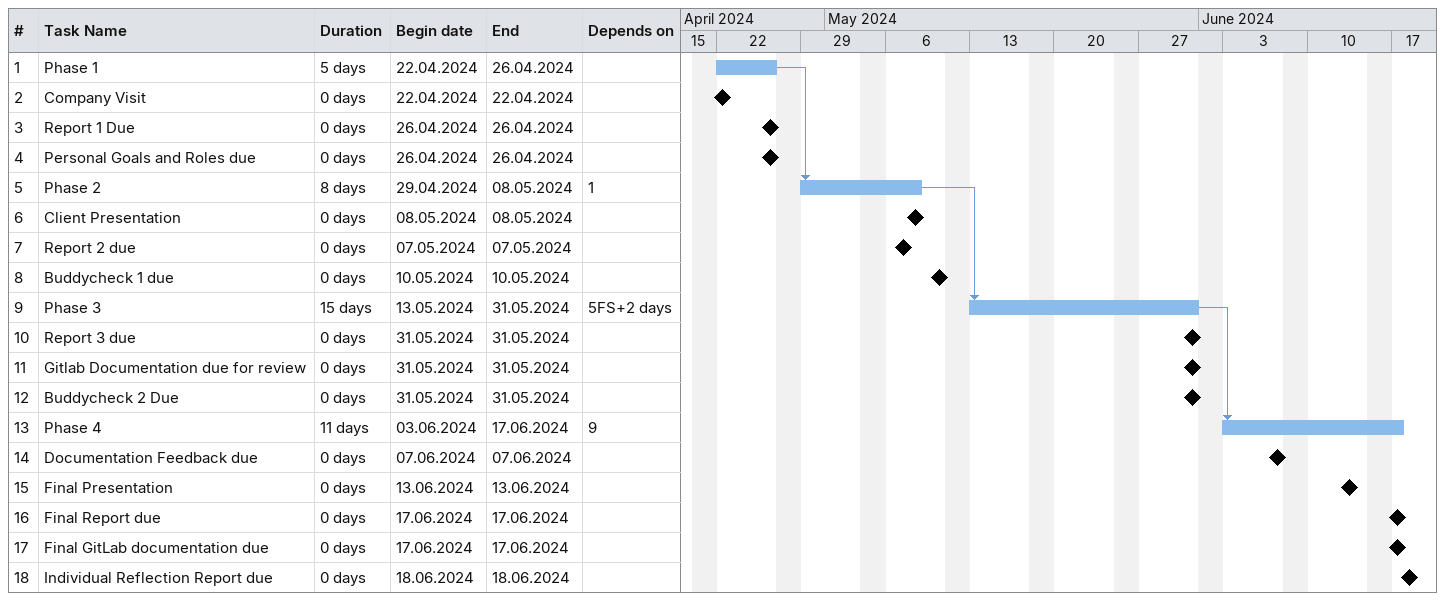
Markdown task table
| ID | Task | Duration | Start | Finish | Predecessors |
|---|---|---|---|---|---|
| 1 | Phase 1 | 5d | 2024-04-22 | 2024-04-26 |  |
| 2 | Company Visit | 0d | 2024-04-22 | 2024-04-22 |  |
| 3 | Report 1 Due | 0d | 2024-04-26 | 2024-04-26 |  |
| 4 | Personal Goals and Roles due | 0d | 2024-04-26 | 2024-04-26 |  |
| 5 | Phase 2 | 8d | 2024-04-29 | 2024-05-08 | 1 |
| 6 | Client Presentation | 0d | 2024-05-08 | 2024-05-08 |  |
| 7 | Report 2 due | 0d | 2024-05-07 | 2024-05-07 |  |
| 8 | Buddycheck 1 due | 0d | 2024-05-10 | 2024-05-10 |  |
| 9 | Phase 3 | 15d | 2024-05-13 | 2024-05-31 | 5FS+2d |
| 10 | Report 3 due | 0d | 2024-05-31 | 2024-05-31 |  |
| 11 | Gitlab Documentation due for review | 0d | 2024-05-31 | 2024-05-31 |  |
| 12 | Buddycheck 2 Due | 0d | 2024-05-31 | 2024-05-31 |  |
| 13 | Phase 4 | 11d | 2024-06-03 | 2024-06-17 | 9 |
| 14 | Documentation Feedback due | 0d | 2024-06-07 | 2024-06-07 |  |
| 15 | Final Presentation | 0d | 2024-06-13 | 2024-06-13 |  |
| 16 | Final Report due | 0d | 2024-06-17 | 2024-06-17 |  |
| 17 | Final GitLab documentation due | 0d | 2024-06-17 | 2024-06-17 |  |
| 18 | Individual Reflection Report due | 0d | 2024-06-18 | 2024-06-18 |  |
